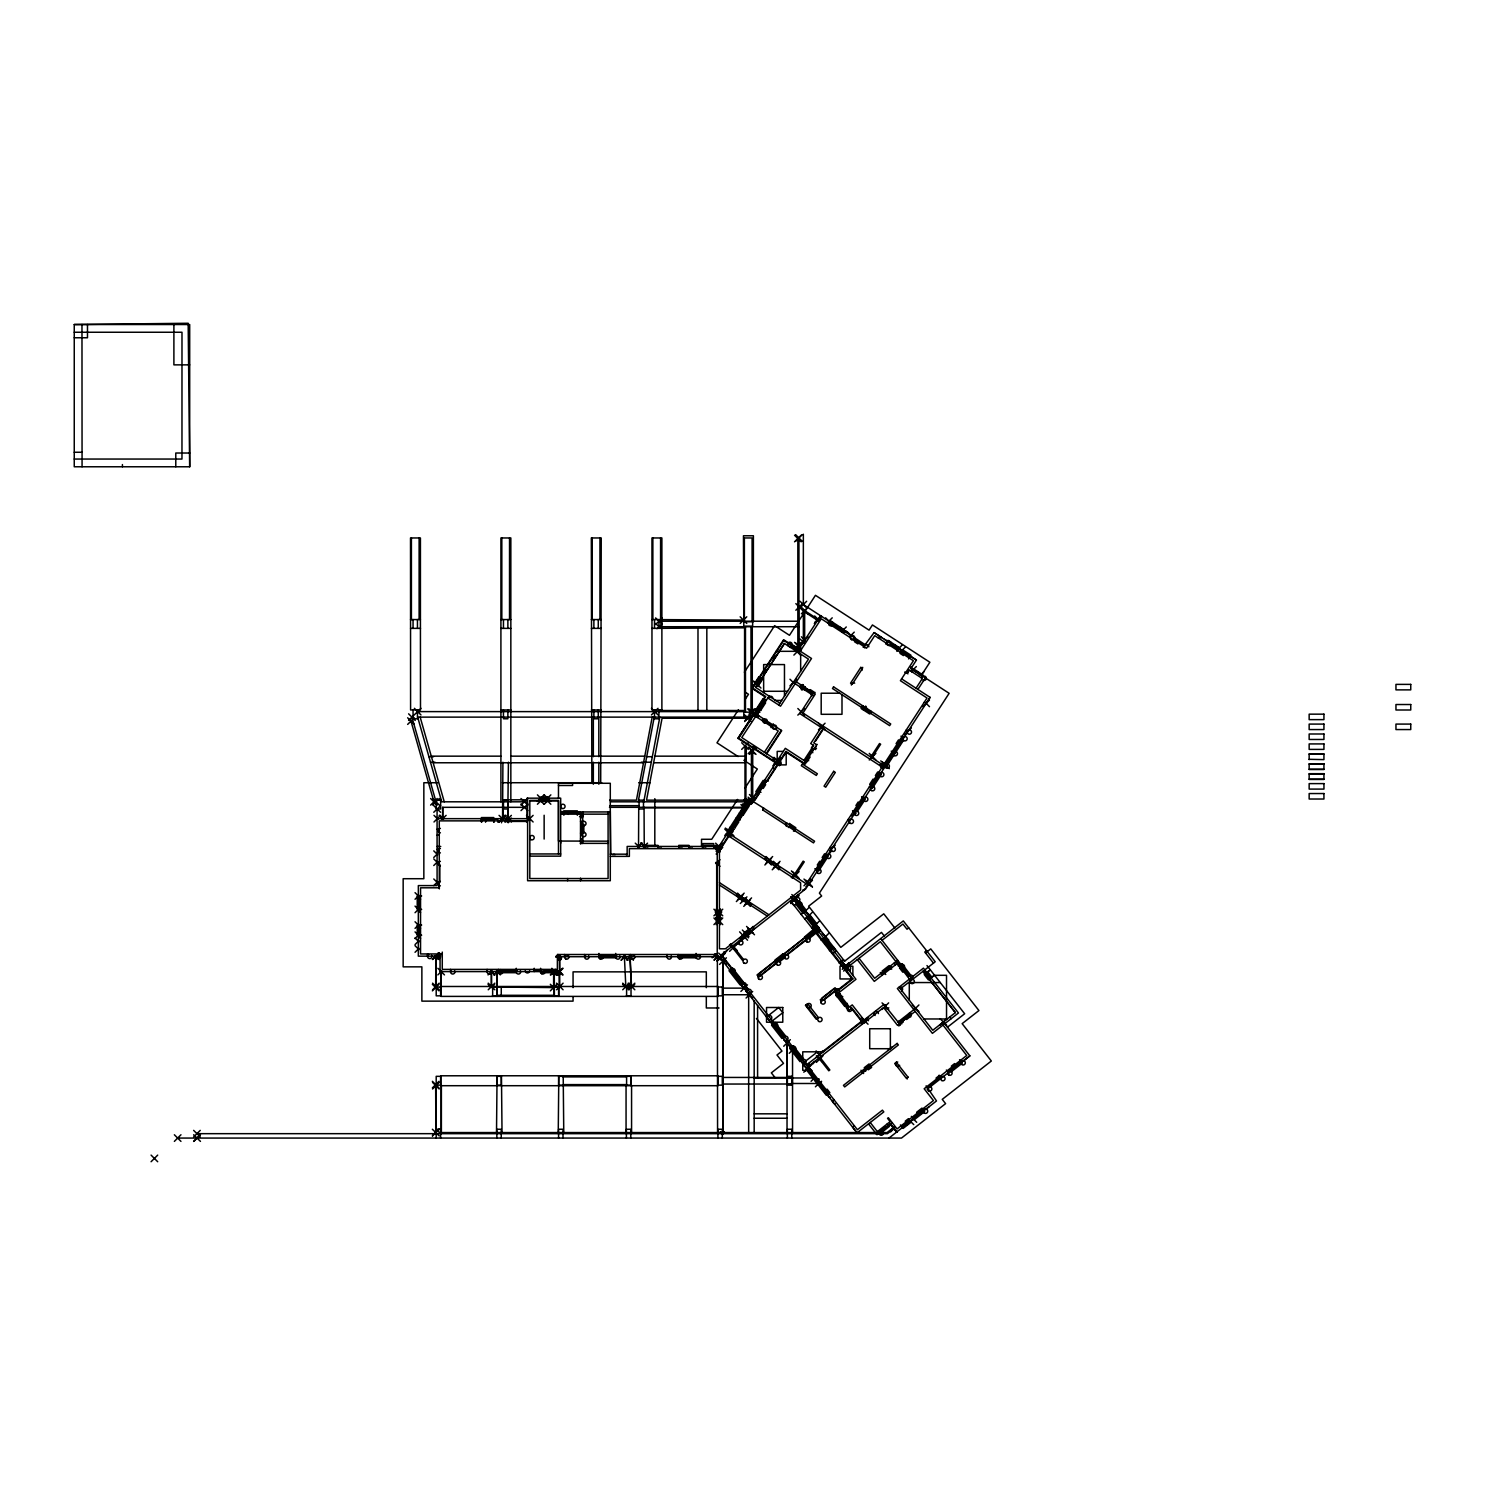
<?xml version="1.0" encoding="UTF-8"?>
<svg xmlns="http://www.w3.org/2000/svg" width="1485" height="1485" viewBox="0 0 1485 1485"><rect width="100%" height="100%" fill="white"/><g stroke="black" fill="none" stroke-linecap="round" stroke-linejoin="round"><path stroke-width="1.5" d="M411.401 619.561L411.401 537.96M419.123 619.561L419.123 537.96M501.819 619.561L501.819 537.96M509.522 619.561L509.541 537.96M592.218 619.561L592.218 537.96M599.94 619.561L599.94 537.96M652.862 619.561L652.862 537.96M660.584 537.96L660.584 621.213M744.783 804.833L744.783 799.283L753.285 799.283L753.266 801.677L749.572 799.283M560.662 843.257L560.68 841.048L608.089 841.16M510.84 801.807L510.84 537.96L500.909 537.96L500.909 801.807M591.865 783.282L591.327 537.96L601.239 537.96L600.701 783.282M507.87 807.32L508.427 762.213M652.193 717.125L636.434 800.155L609.63 800.155M638.16 801.807L654.235 717.125M643.766 801.807L659.841 717.125M557.376 956.711L557.914 954.502L557.896 956.711L555.724 956.711M762.64 809.863L763.717 808.193L814.578 841.215L813.502 842.886L762.64 809.863L763.717 808.193L751.447 800.489L751.429 750.389M811.07 694.07L811.664 693.142L812.165 694.794L799.932 713.654L882.183 767.077M739.678 898.258L740.866 896.42L748.217 901.191L746.417 903.975M738.658 820.184L740.792 816.898M744.375 672.26L774.632 625.668L789.482 635.302L815.451 595.318L869.078 630.141L872.438 624.962L929.87 662.254L921.405 675.285M738.398 709.793L716.977 742.816L738.119 756.552M744.709 700.085L748.496 694.275L744.802 691.861M756.719 684.158L760.45 678.422M755.327 683.248L757.647 684.752L755.828 687.518L779.885 703.148M778.678 704.985L808.471 659.117L784.433 643.506L761.36 679.016L759.039 677.513M784.433 643.506L755.846 687.518L757.647 684.752M790.428 647.423L792.229 644.638L800.842 650.226M775.82 762.937L737.934 738.361L764.961 696.743L752.023 688.335L783.616 639.701L798.689 649.483M737.952 738.361L752.691 715.659M754.658 715.677L764.923 699.862M797.185 651.804L820.611 615.737M777.323 760.636L741.758 737.544L769.063 696.112M761.062 709.849L765.629 702.813M799.041 652.992L821.261 618.781L866.553 648.202L874.721 635.636L913.386 660.732L900.411 680.705L927.03 698.006L806.336 883.853L729.636 834.05L728.448 835.906M757.424 717.478L758.631 715.621M762.288 720.633L763.476 718.777M828.185 623.292L829.985 620.526L844.037 629.64L842.236 632.424M770.919 727.557L773.332 723.863M772.163 727.056L773.369 725.2M799.877 686.812L801.083 684.956L800.489 685.884L812.499 693.699L813.706 691.843L810.272 689.615M764.404 752.245L778.233 730.991L753.73 715.083M766.26 753.452L781.277 730.342M766.724 753.749L781.723 730.639L756.775 714.433M737.618 799.413L711.723 839.285L701.514 839.285L701.514 846.45M745.024 788.015L757.35 769.026L743.892 760.301M849.736 637.288L850.924 635.432M718.944 846.45L749.591 799.283L753.266 801.677M733.664 824.194L741.943 811.46M750.519 799.877L727.52 835.294L800.619 882.777L800.619 890.072L725.441 948.804L719.445 948.804L719.427 848.529M719.445 849.754L785.305 748.329L805.78 761.638L804.926 760.933L812.722 748.923M720.578 849.012L728.597 836.668M738.899 820.797L742.686 814.987M735.094 827.683L738.806 821.947M750.055 804.629L752.357 801.083M757.703 792.86L765.035 781.574M730.286 837.094L731.492 835.257M754.825 800.322L758.241 795.05L755.921 793.547M763.216 788.424L765.666 784.655M863.193 647.33L874.071 632.591L916.431 660.082L910.955 668.51L949.138 693.309L819.386 893.116L821.65 896.012L808.62 906.203L840.788 947.374L883.761 913.813L894.898 928.069M821.762 726.518L810.699 743.539L813.669 745.451L803.942 760.431M823.006 728.652L813.761 742.89L816.713 744.802M813.186 745.154L811.385 747.92L813.65 749.517M815.618 740.996L823.451 728.949M804.09 764.218L817.01 744.338M807.896 760.431L810.123 756.997M886.192 643.079L887.993 640.313L899.279 647.627L896.866 651.34M885.598 644.007L886.786 642.151M785.565 824.75L786.642 823.08M739.01 899.167L741.423 895.474M768.153 861.69L769.36 859.834M793.473 831.192L795.756 827.683L790.651 824.379M870.21 713.023L871.305 711.371M908.523 658.894L910.918 655.201L902.416 649.669L900.021 653.381L903.418 655.59M775.56 866.497L776.748 864.641M906.463 673.206L908.746 669.698L922.333 678.515L916.041 688.223M911.846 671.703L913.052 669.846L910.973 668.51M912.44 670.774L913.646 668.937L923.076 675.044L921.275 677.828M793.714 875.667L803.144 861.152L804.257 861.857L794.828 876.391M870.767 757.034L879.528 743.521L880.642 744.245L871.862 757.758M917.879 689.43L925.396 677.865M880.327 765.87L881.533 764.033M817.27 864.994L819.701 861.244M822.133 857.513L824.565 853.764M855.917 805.501L858.2 801.974M869.672 784.321L873.087 779.05M875.37 775.541L877.654 772.014L881.347 774.428L872.233 788.479M896.086 743.632L898.518 739.883M816.694 869.95L826.421 854.97M854.339 811.961L863.472 797.909L861.616 796.702M870.377 787.273L879.51 773.221M887.38 761.1L902.806 737.34M897.46 747.196L899.891 743.447M901.599 678.868L930.093 697.356L805.705 888.902L720.967 955.096L857.42 1129.714L882.424 1110.167L883.798 1111.912L857.012 1132.814L719.427 956.711L559.567 956.711L559.771 986.486M820.24 866.924L822.671 863.175M887.288 763.661L893.227 754.51M897.831 747.438L901.543 741.72M857.328 811.404L865.328 799.116L862.544 797.315M886.842 765.963L903.474 740.384M728.096 832.38L728.745 831.377M811.738 748.421L812.184 749.758A2.209 2.209 0 0 0 812.833 752.728M861.764 707.417L862.785 705.839L861.114 708.438L869.616 713.951L870.823 712.113L862.302 706.582M930.093 697.356L926.176 703.37L924.338 702.164M749.851 929.74L747.048 933.322L751.206 931.466M408.616 720.429L420.979 708.308M407.651 724.402L414.278 717.793M430.613 805.111L437.24 798.503M432.71 805.111L439.337 798.503M433.769 812.276L440.6 805.668M433.991 821.985L440.6 815.358M441.936 819.33L446.113 815.358M655.609 624.517L662.236 617.909M656.945 628.712L662.236 623.422M433.769 857.476L437.741 853.522M433.769 865.532L437.741 861.56M151.08 1161.734L157.707 1155.107M415.039 899.26L418.993 895.306M174.358 1141.39L180.966 1134.763M433.769 885.598L437.741 881.626M499.053 821.985L505.68 815.358M499.257 821.985L505.884 815.358M520.994 805.111L527.806 798.503M504.77 821.985L511.397 815.358M415.039 912.718L418.993 908.746M507.517 822.096L511.49 818.124M193.625 1136.972L200.252 1130.363M520.994 810.624L527.806 804.016M193.625 1141.39L200.252 1134.763M193.867 1141.39L200.475 1134.763M794.531 541.821L801.158 535.213M795.626 541.283L802.253 534.656M537.421 801.473L544.03 794.865M537.421 804.239L541.375 800.266M415.039 928.385L418.993 924.413M546.888 798.837L550.861 794.865M526.488 821.985L533.115 815.358M544.252 804.239L548.225 800.266M415.039 938.52L418.993 934.548M415.039 944.59L418.993 940.618M740.161 623.422L746.769 616.795M651.414 714.935L658.022 708.308M415.039 952.293L418.993 948.34M432.358 959.458L436.33 955.505M432.562 959.458L439.17 952.85M438.075 959.458L440.729 956.823M795.849 610.242L802.457 603.634M800.044 607.848L806.652 601.239M437.871 974.903L441.843 970.93M801.362 613.825L807.97 607.216M432.562 989.79L439.17 983.163M432.358 990.885L438.966 984.277M814.652 622.586L821.279 615.978M814.875 622.735L821.502 616.126M814.3 623.663L820.908 617.055M752.023 686.553L758.631 679.944M755.661 686.738L760.951 681.448M794.531 648.964L801.158 642.337M801.362 643.413L807.97 636.787M795.849 649.669L805.334 640.313M793.881 655.108L800.489 648.481M828.259 621.807L832.231 617.834M488.027 974.903L492.185 970.93M748.997 714.155L754.287 708.865M748.997 715.473L755.605 708.865M745.136 720.429L749.108 716.475M744.635 721.543L751.243 714.935M493.725 974.903L497.698 970.93M842.311 630.939L846.283 626.967M789.964 685.829L796.591 679.22M488.212 989.79L494.839 983.163M491.981 986.912L494.635 984.277M637.863 847.118L641.836 843.146M638.067 847.118L642.04 843.146M850.274 636.1L854.246 632.127M643.376 847.118L647.553 843.146M741.683 749.387L748.292 742.76M748.124 753.693L754.751 747.085M749.405 754.399L756.013 747.79M797.835 715.12L804.443 708.512M556.151 957.38L558.806 954.725M432.358 1087.911L438.966 1081.303M432.562 1089.006L439.17 1082.398M550.322 974.903L552.977 972.248M550.972 974.903L553.608 972.248M555.836 974.903L562.444 968.294M556.485 974.903L563.093 968.294M774.001 763.94L780.627 757.331M772.813 765.777L779.439 759.169M550.322 990.885L556.931 984.277M556.485 989.79L563.093 983.163M898.017 649.223L901.97 645.251M742.611 805.111L749.238 798.503M818.458 729.822L825.066 723.214M749.405 801.139L756.013 794.531M740.904 811.181L743.558 808.527M748.124 803.793L754.751 797.167M901.154 651.265L905.126 647.293M725.423 834.663L729.413 830.709M724.773 835.702L730.063 830.412M727.297 835.869L733.906 829.261M718.276 847.118L722.267 843.146M432.358 1135.876L438.966 1129.25M432.562 1135.876L439.17 1129.25M716.123 854.079L722.731 847.452M716.011 863.657L719.984 859.685M621.101 960.145L625.074 956.173M621.305 960.145L625.278 956.173M912.384 670.515L916.356 666.542M920.087 675.527L924.078 671.554M622.716 989.79L629.324 983.163M626.54 986.912L629.176 984.277M628.229 989.79L634.837 983.163M632.053 986.912L634.708 984.277M716.011 913.164L719.984 909.191M766.037 863.156L772.664 856.529M869.245 760.004L875.872 753.378M713.932 915.799L720.541 909.191M764.849 864.994L771.457 858.386M922.872 706.674L929.499 700.048M716.141 915.799L722.75 909.191M715.176 918.565L721.784 911.938M737.562 899.724L744.171 893.116M736.356 901.581L742.964 894.954M713.932 924.635L720.541 918.008M904.736 734.592L906.945 732.383M911.363 727.984L908.04 731.288L906.203 730.082M716.141 924.635L722.75 918.008M773.444 867.945L780.052 861.337M772.237 869.802L778.864 863.175M740.31 903.493L746.918 896.866M880.772 767.467L887.38 760.858M744.95 904.532L751.577 897.905M743.744 906.388L750.37 899.762M882.61 768.673L889.237 762.065M851.833 816.063L854.488 813.409M791.319 877.579L797.983 870.878M712.169 957.806L716.253 953.853M792.415 878.303L799.097 871.602M714.044 960.015L718.016 956.043M714.266 960.015L718.22 956.043M723.566 954.447L716.958 961.055L725.293 953.092L718.759 959.793M739.604 938.464L746.212 931.856M742.37 936.645L748.978 930.037M746.547 933.044L753.155 926.417M829.929 850.534L835.22 845.225M729.581 951.347L737.154 943.829M740.941 940.209L747.568 933.582M747.883 934.77L754.51 928.162M827.999 854.896L830.653 852.26M719.557 964.415L726.388 957.788M803.942 885.784L810.606 879.064M791.802 901.172L798.429 894.545M805.78 886.972L812.462 880.271M790.744 903.4L797.371 896.773M790.818 903.474L799.171 895.511M808.75 907.762L804.777 911.734L799.023 904.662M809.659 914.964L812.314 912.328M740.885 991.442L747.493 984.833M816.583 923.837L819.237 921.183M746.064 998.05L752.672 991.442M824.806 937.369L828.76 933.397M842.273 969.334L848.882 962.725M843.629 971.079L850.237 964.47M783.727 1046.257L790.336 1039.649M789.24 1053.311L791.876 1050.675M721.654 1134.336L724.309 1131.681M816.082 1057.524L822.69 1050.897M803.793 1072.226L810.42 1065.599M805.538 1070.871L812.146 1064.244M816.36 1062.406L822.968 1055.798M861.411 1024.205L868.038 1017.578M882.034 1009.484L888.643 1002.876M811.088 1081.303L815.061 1077.33M815.395 1086.816L819.367 1082.843M914.946 1008.946L918.918 1004.974M940.061 1025.281L946.688 1018.673M889.998 1130.995L893.97 1127.022M890.684 1131.867L894.638 1127.895M907.131 1124.609L912.421 1119.319M910.082 1122.307L915.391 1117.017M814.56 926.324L816.323 928.589L757.387 975.2M817.678 930.315L758.612 976.759M809.752 936.998L816.212 931.8M808.694 938.984L816.769 932.487M926.102 1085.851L936.497 1100.942L888.977 1138.067M931.039 977.891L934.492 975.181L928.422 979.933L924.227 974.55M908.616 1013.754L909.284 1014.626M743.966 932.933L749.164 928.867L751.893 932.339L732.476 947.504M740.013 938.817L750.538 930.594M794.159 905.59L798.522 902.212M801.083 914.463L806.299 910.379L799.375 901.525M804.647 919.029L809.863 914.946L816.787 923.818L811.571 927.884M741.071 984.035L736.597 979.023M775.374 960.628L757.146 974.884L758.835 977.056L777.082 962.8M783.375 954.391L804.926 937.555M776.172 961.63L784.173 955.393M819.423 928.96L816.806 931.002L806.392 917.656M786.864 955.152L806.615 939.727M779.124 962.113L785.528 957.12M746.045 990.773L748.217 989.066L743.057 982.457L740.031 984.833L729.024 970.763L732.495 968.053L743.502 982.123L741.758 983.478L730.769 969.408M821.112 940.098L825.456 936.701M829.391 950.697L833.735 947.3M766.538 1017.002L778.697 1007.498L782.781 1012.714L770.604 1022.218M839.229 963.282L843.573 959.885L844.594 961.203L881.477 932.376L884.262 935.94M814.597 929.944L852.873 978.949L840.027 978.949L840.027 966.252L844.705 964.897L845.578 966.03L903.307 920.923L935.216 961.76L924.784 969.909M846.933 967.774L880.345 941.676L909.525 979.023M882.09 940.302L902.936 924.023L907.001 929.239L908.746 927.884M822.022 997.939L835.053 987.748L837.187 990.495M823.711 1000.11L834.57 991.627L849.067 1010.171L851.852 1007.999L862.302 1021.383M838.821 989.214L852.093 978.856L790.428 900.82M852.873 978.949L835.368 992.63L836.798 994.449L837.651 993.762L846.487 1005.067M837.651 993.762L835.925 995.117L844.742 1006.422L847.36 1004.38M882.034 971.134L888.977 965.696L891.687 969.185M897.701 960.294L874.665 978.281L859.054 958.308M881.644 974.234L890.332 967.44M897.311 963.394L874.294 981.381L857.328 959.663M899.279 965.9L901.024 964.545M926.529 950.641L924.784 951.996L933.471 963.115M925.526 952.962L930.742 948.878L978.931 1010.561L962.15 1023.648L991.33 1061.014L942.251 1099.364L945.592 1103.633L901.506 1138.067L177.662 1138.067M907.558 976.499L910.175 974.476L901.896 963.876M899.112 987.172L897.367 988.527L932.394 1033.356L958.456 1012.993L923.429 968.164L899.112 987.172L932.766 1030.274L955.356 1012.621L923.057 971.264L900.393 988.806M806.708 1064.819L883.983 1004.435L900.133 1024.576M925.081 973.863L923.039 971.264L925.081 973.863L930.297 969.798L926.826 972.508L924.19 970.67M807.97 1068.235L806.244 1069.59L826.365 1095.355L829.837 1092.644L827.089 1089.118M815.376 1081.284L817.975 1079.242M899.557 1022.218L897.831 1022.163L915.595 1008.278M898.778 1022.831L910.064 1014.014L909.395 1013.141M899.316 1023.518L907.391 1017.225M915.224 1011.378L897.46 1025.263L883.612 1007.535L806.318 1067.919L807.097 1068.922M906.592 1019.527L909.804 1017.002M864.214 1067.734L869.022 1063.984L871.602 1067.288L868.391 1069.794M888.327 1049.802L891.761 1047.129M862.247 1071.799L870.247 1065.543M862.377 1071.966L870.377 1065.729M832.12 1100.923L833.865 1099.568M947.449 1027.193L964.656 1013.754L926.974 965.547M854.358 1125.797L852.613 1127.171L856.826 1132.554M936.014 1078.11L939.318 1075.53M951.31 1066.156L954.595 1063.576M927.457 1087.577L940.673 1077.256M947.708 1071.762L960.906 1061.441M943.365 1021.977L969.854 1055.872L927.271 1089.136L928.144 1088.449M950.716 1072.207L962.28 1063.186M880.809 1130.326L886.137 1126.168M882.164 1132.053L889.255 1126.521L887.9 1124.776M893.302 1127.69L887.065 1132.554L441.379 1132.554L441.379 1085.702M893.989 1128.563L887.455 1133.668L196.93 1133.668M905.2 1121.194L908.412 1118.706L911.122 1122.177L903.121 1128.414L900.411 1124.943M916.653 1112.246L921.962 1108.107L923.317 1109.852L912.718 1118.131M901.766 1126.688L909.767 1120.433M920.589 1113.657L924.134 1110.891M931.039 977.891L930.167 978.578L925.953 973.195M963.227 1061.033L969.854 1055.872M925.73 1109.351L929.239 1106.603M897.812 1022.163L898.87 1021.346L900.56 1023.518L898.87 1021.346M661.883 709.96L651.971 709.96L651.952 537.96L661.883 537.96L661.883 709.96L659.136 710.517L744.579 710.517L744.579 627.821L651.952 628.378M723.065 1084.05L787.366 1084.013M787.031 1084.05L792.544 1083.493M439.189 885.598L439.337 888.902M74.25 324.528L188.168 323.266L189.709 466.773L74.25 466.773L74.25 324.528L189.69 324.528L189.69 466.773M743.465 621.751L753.396 621.751L753.396 535.769L743.465 535.769L743.799 626.169L752.635 626.169L752.635 621.751M440.822 986.486L718.109 986.486L718.109 996.398L440.822 996.398L441.379 971.32M440.618 987.581L441.175 971.598M441.175 1084.607L441.175 1132.554M74.25 332.25L181.987 332.25L181.968 459.051L74.25 459.051M74.25 337.763L87.485 337.763L87.485 324.528M189.69 364.865L173.894 364.865L173.894 324.528M74.25 452.257L82.065 452.257M189.69 453.018L175.787 453.018L175.787 466.773M410.51 619.561L420.422 619.561L420.496 709.96L410.584 709.96L410.51 537.96L420.422 537.96L420.422 619.561M500.909 619.561L510.84 619.561M591.327 619.561L601.239 619.561M651.952 619.561L743.465 620.099M658.932 621.213L799.153 621.213M658.932 626.726L799.153 626.726M410.565 628.378L420.496 628.378M500.983 628.378L510.896 628.378M591.383 628.378L601.314 628.378M877.821 637.603L881.793 637.603L874.071 632.591M776.061 651.321L797.389 651.321M776.08 656.37L773.444 656.37L773.369 660.509M910.955 667.006L911.92 667.006M767.318 669.865L765.276 669.865L765.276 673.002M763.643 691.286L787.588 691.286M839.693 693.217L821.186 693.217L821.186 714.304L841.995 714.304L841.995 694.702M774.873 700.419L781.648 700.419M500.983 709.96L510.914 709.96M591.383 709.96L601.314 709.96M417.471 711.612L745.47 711.612L745.47 626.726M748.44 717.125L417.656 717.125L441.75 801.807L524.502 801.807M747.939 718.239L662.069 718.239L646.532 800.155L744.987 800.155L744.987 746.083M783.319 751.391L777.193 751.391L777.193 760.543M1309.157 754.12L1323.933 754.12M431.263 756.162L500.909 756.162M510.84 756.162L644.787 756.162M654.885 756.162L744.987 756.162M428.924 756.7L433.546 756.7M646.717 756.7L652.323 756.7M1309.157 759.318L1323.933 759.615L1323.933 753.842L1309.157 753.842L1309.157 759.615M430.483 762.213L435.012 762.213M641.204 762.213L651.284 762.213M433.137 762.77L643.525 762.77M653.623 762.77L744.987 762.77M1309.157 764.051L1323.933 764.051M1309.157 769.249L1323.933 769.249M1309.157 773.982L1323.933 773.982M1309.157 779.179L1323.933 779.179M437.704 782.725L423.838 782.725L423.838 878.712L403.159 878.712L403.159 966.846L421.87 966.846L421.87 1001.131L573.062 1001.131L573.062 996.639M502.375 782.725L601.703 782.725M638.643 782.725L650.207 782.725M558.471 785.491L572.579 785.491L572.579 783.282M540.726 799.264L547.557 799.264M527.045 799.821L503.229 799.821L503.229 801.807M529.792 800.916L540.837 800.916M547.445 800.916L558.471 800.916L558.471 841.048L560.68 841.048M610.409 801.807L745.915 801.807L745.915 746.825L745.637 762.213M609.667 805.668L638.736 805.668L638.531 846.45M524.502 807.32L442.586 807.32L442.586 818.662M609.463 807.32L744.375 807.32M644.249 807.859L744.226 807.859M507.87 808.972L503.452 808.972L503.452 800.155L507.87 800.155L507.87 818.662M610.298 811.385L610.836 854.172M560.68 811.942L610.298 811.942M563.873 813.056L582.733 813.056M560.662 814.151L608.089 814.151M580.524 816.36L582.733 816.36M437.073 818.662L527.602 818.662M481.4 819.776L493.744 819.776M527.602 820.871L439.282 820.871L439.282 887.807L420.552 887.807L420.552 953.945L442.27 953.945M508.186 821.428L527.045 821.428M580.505 821.372L582.733 821.372M437.091 829.261L439.282 829.261M580.524 833.178L583.828 833.178L583.828 824.342M437.091 835.201L439.282 835.201M608.089 843.369L580.524 843.369L582.714 843.369L582.733 811.942M713.765 843.591L702.516 843.591L702.516 847.564M702.516 845.355L715.473 845.355L715.473 847.564M437.073 846.45L440.748 846.45M719.445 846.45L627.153 846.45L627.153 854.84M717.236 848.659L629.362 848.659L629.362 856.381L610.298 856.381M437.091 849.327L439.282 849.327M529.792 853.949L560.68 853.949M610.298 854.172L627.153 854.172M529.811 856.158L560.68 856.158L560.68 798.169L527.045 798.169L527.045 818.662M437.073 862.228L439.282 862.228M715.566 862.989L719.445 862.989M437.073 882.294L439.82 882.294L439.82 864.456M421.647 895.956L417.229 895.956L417.229 909.414L421.647 909.414M716.141 912.495L720.541 912.495M716.141 921.313L720.541 921.313M421.647 925.062L417.229 925.062L417.229 935.216L421.647 935.216M440.043 953.407L438.78 953.407L438.78 956.154M717.236 954.502L557.376 954.502L557.376 969.389L442.27 969.389L442.27 952.089M598.938 955.597L615.7 955.597M678.2 955.597L696.075 955.597M440.061 956.154L418.325 956.154L418.343 885.598L437.091 885.598L437.073 808.972M848.863 966.252L852.873 966.252L852.873 975.385M498.385 970.485L516.242 970.485M534.21 970.485L540.837 970.485M544.902 970.485L553.46 970.485M440.043 971.598L559.567 971.598L559.567 958.103M553.46 972.694L540.614 972.694L540.614 968.276M934.603 975.311L946.52 975.311L946.539 1019.508M940.265 982.55L909.284 982.55L909.284 1000.203M492.426 987.024L554.183 987.581M626.392 987.024L630.791 987.024M723.065 988.138L744.189 988.138M723.065 994.746L749.368 994.746M496.844 995.303L554.183 995.303M492.426 995.841L496.844 995.841L496.844 971.598L497.067 996.398L497.067 986.467M626.392 995.841L630.809 995.841M719.056 1007.981L706.322 1007.981L706.322 996.695M923.93 1018.97L946.539 1018.97M822.95 1051.807L802.754 1051.807L802.754 1058.731M808.174 1070.295L802.754 1070.295L802.754 1063.353L817.511 1051.807L819.386 1054.201L861.523 1021.29L851.74 1008.779M497.067 1075.771L440.822 1075.79L440.822 1085.702L718.109 1085.702L718.109 1075.79L497.067 1075.771L496.51 1132.554M563.001 1076.328L558.583 1076.328L558.583 1085.145L563.001 1085.145M626.392 1076.328L630.791 1076.328L630.791 1085.145L626.392 1085.145M563.001 1076.885L626.392 1076.885M723.065 1077.442L787.366 1077.46M753.916 1077.98L814.393 1077.98M791.783 1083.493L818.699 1083.493M563.001 1084.607L625.853 1084.607M754.176 1113.824L787.031 1113.824M754.176 1118.242L787.031 1118.242M580.524 838.951L582.733 838.951M787.031 1077.442L792.544 1077.98M763.513 698.971L765.852 700.456L763.067 698.655L755.754 709.941L759.448 712.354M758.519 711.742L756.199 710.238M910.305 656.129L916.431 660.082M920.756 674.858L922.463 675.972L913.164 669.661M864.975 644.564L865.904 645.158L803.348 604.543L803.348 534.21M903.251 737.637L900.95 736.152M853.411 811.367L855.267 812.573M884.373 639.274L891.278 643.488M895.028 645.938L898.796 648.37M890.554 644.601L898.072 649.483M901.228 651.525L909.73 657.057M912.922 670.032L918.584 673.707M828.797 622.363L842.849 631.496M853.838 638.643L864.381 645.492M904.699 672.055L906.555 673.262M854.395 641.631L857.922 643.915M818.198 619.431L798.93 606.938L798.949 537.96M817.604 620.359L803.348 611.115L803.348 642.3M799.58 648.091L801.436 649.298M791.041 646.495L799.635 652.082M862.191 706.767L870.693 712.28M796.331 681.875L815.228 694.145L802.977 713.023L885.227 766.427M806.114 688.502L811.274 691.843M793.268 682.525L812.184 694.794M891.223 751.132L894.917 753.526M767.856 697.969L780.535 706.192L811.515 658.468L783.783 640.462L752.784 688.168L765.74 696.576L738.713 738.193L776.117 762.473M869.449 786.679L871.305 787.885M764.738 720.912L772.126 725.701M804.592 763.476L785.955 751.391L752.078 803.534L750.241 802.327M801.956 762.436L786.103 752.152L767.244 781.184L764.942 779.681M852.501 810.773L856.195 813.167M775.337 763.68L777.193 764.886L786.196 764.886L786.196 751.54M772.813 767.559L774.669 768.766M848.195 819.404L850.051 820.611M765.963 782.168L763.179 780.367L755.865 791.654L759.559 794.048M830.059 847.341L831.916 848.529M789.575 826.031L794.549 829.54M825.493 854.358L828.277 856.158L818.551 871.138L814.838 868.744M739.437 812.87L743.15 815.284L749.275 805.854L745.563 803.441L727.836 830.765L729.673 831.971M736.3 817.734L739.994 820.128M730.174 827.164L733.868 829.558M719.445 882.647L768.97 914.797M740.217 897.311L747.605 902.119M719.445 885.004L767.318 916.096M795.626 534.656L802.253 541.283M794.531 535.213L801.158 541.821M898.518 647.293L902.49 651.265M895.362 645.251L900.652 650.541M917.452 671.554L922.742 676.863M911.066 667.879L913.702 670.515M925.526 702.702L929.499 706.674M847.619 632.127L851.592 636.1M839.675 626.967L844.965 632.257M825.623 617.834L829.577 621.807M800.044 601.239L806.652 607.848M814.652 615.978L818.848 620.099M814.3 617.055L818.254 621.027M801.362 607.216L807.97 613.825M795.849 603.634L802.457 610.242M801.362 636.787L805.334 640.759M800.044 638.977L804.016 642.949M795.849 643.061L801.139 648.351M794.531 642.337L799.821 647.646M793.881 648.481L800.489 655.108M740.161 616.795L746.769 623.422M882.61 762.065L889.237 768.673M880.772 760.858L887.38 767.467M869.245 753.378L875.872 760.004M789.964 679.22L793.937 683.193M818.458 723.214L825.066 729.822M797.835 708.512L804.443 715.12M754.343 681.448L760.951 688.056M752.023 679.944L758.631 686.553M748.997 708.865L755.605 715.473M747.679 708.865L752.969 714.155M655.609 617.909L662.236 624.517M655.609 623.422L659.581 627.375M747.79 716.475L750.426 719.111M744.635 714.935L751.243 721.543M774.001 757.331L780.627 763.94M772.813 759.169L779.439 765.777M749.405 747.79L756.013 754.399M748.124 747.085L754.751 753.693M741.683 742.76L748.292 749.387M749.405 794.531L754.696 799.821M748.124 797.167L752.078 801.139M743.948 799.821L746.584 802.475M651.414 708.308L658.022 714.935M742.444 804.016L745.099 806.652M740.904 804.554L743.558 807.209M812.462 886.879L805.854 880.271L812.388 886.972M803.998 879.064L810.55 885.784M940.061 1018.673L946.688 1025.281M792.489 871.602L799.041 878.303M791.375 870.878L797.928 877.579M773.444 861.337L780.052 867.945M766.037 856.529L772.664 863.156M772.237 863.175L778.864 869.802M912.291 1004.974L918.918 1011.601M764.849 858.386L771.457 864.994M727.297 829.261L733.906 835.869M725.423 828.055L729.413 832.027M791.821 894.545L799.171 902.119M724.773 829.075L730.063 834.366M797.371 903.4L790.744 896.773L797.426 903.474M804.777 910.398L808.75 914.37M805.687 912.328L812.314 918.937M816.583 925.155L819.237 927.809M822.152 933.397L828.76 940.005M790.855 902.286L793.51 904.94M842.273 962.725L848.882 969.334M843.629 964.47L850.237 971.079M882.034 1002.876L888.643 1009.484M715.64 843.146L721.153 848.659M717.441 848.789L720.095 851.425M717.348 849.327L719.984 851.963M716.141 849.327L718.777 851.963M716.011 862.339L719.984 866.312M744.95 897.905L751.577 904.532M737.562 893.116L744.171 899.724M743.744 899.762L750.37 906.388M861.411 1017.578L868.038 1024.205M740.31 896.866L746.918 903.493M736.356 894.954L742.964 901.581M746.547 926.417L753.155 933.044M747.902 928.162L754.51 934.77M742.37 930.037L748.978 936.645M745.878 935.216L748.533 937.87M739.604 931.856L747.568 940.209M716.123 909.191L722.75 915.799M713.932 909.191L720.541 915.799M715.176 911.938L721.784 918.565M640.945 843.146L644.917 847.118L640.74 843.146M716.141 918.008L722.75 924.635M713.932 918.008L720.541 924.635M912.737 1118.335L916.709 1122.307M635.227 843.146L639.404 847.118M909.785 1120.655L913.758 1124.609M730.546 943.829L737.228 950.53M729.506 944.646L736.189 951.347M718.684 953.092L725.367 959.793M889.998 1124.386L897.293 1131.867M816.082 1050.897L820.054 1054.87M817.771 1053.069L820.425 1055.724M716.958 954.447L723.622 961.148M719.779 957.788L726.388 964.415M719.557 957.788L723.529 961.76M714.805 953.853L718.888 957.806M716.698 956.043L720.875 960.015M816.36 1055.798L822.968 1062.406M740.885 984.833L747.493 991.442M746.064 991.442L752.672 998.05M544.252 794.865L550.861 801.473M546.888 800.266L550.861 804.239M783.727 1039.649L790.336 1046.257M537.421 794.865L541.375 798.837M805.538 1064.244L812.146 1070.871M540.057 800.266L544.03 804.239M803.793 1065.599L810.42 1072.226M813.724 1077.33L816.379 1079.966M816.713 1081.525L820.685 1085.479M520.994 798.503L527.806 805.111M520.994 804.016L527.806 810.624M526.488 815.358L533.115 821.985M414.371 708.308L420.979 714.935M408.616 713.821L415.225 720.429M407.651 717.793L414.278 724.402M504.566 815.358L511.397 821.985M504.881 818.124L508.854 822.096M499.053 815.358L505.884 821.985M629.454 955.913L633.427 959.885M629.25 955.913L633.223 959.885M623.96 956.173L627.914 960.145M623.737 956.173L627.71 960.145M628.229 983.163L634.837 989.79M628.081 984.277L630.735 986.912M622.716 983.163L629.324 989.79M622.568 984.277L625.204 986.912M432.71 798.503L439.337 805.111M430.613 798.503L437.24 805.111M433.769 805.668L440.6 812.276M439.504 815.358L443.458 819.33M439.282 815.358L443.254 819.33M433.991 815.358L437.945 819.33M556.151 956.043L560.123 960.015M720.336 1131.681L722.972 1134.336M559.121 970.93L563.093 974.903M558.49 970.93L562.444 974.903M433.769 850.868L437.741 854.84M554.926 972.248L557.58 974.903M554.295 972.248L556.931 974.903M433.769 858.924L437.741 862.878M556.485 983.163L563.093 989.79M550.322 984.277L554.295 988.249M433.769 878.99L437.741 882.944M496.38 970.93L500.352 974.903M415.039 892.652L418.993 896.624M490.867 970.93L494.839 974.903M490.663 970.93L494.635 974.903M415.039 906.11L418.993 910.082M488.212 983.163L494.839 989.79M488.027 984.277L490.663 986.912M415.039 921.758L418.993 925.73M438.075 952.85L440.729 955.505M415.039 931.912L418.993 935.866M435.216 955.505L439.17 959.458M434.994 955.505L438.966 959.458M415.039 937.963L418.993 941.935M437.871 968.294L444.479 974.903M415.039 945.685L418.993 949.658M432.562 983.163L439.17 989.79M432.358 984.277L438.966 990.885M432.358 1081.303L438.966 1087.911M432.562 1082.398L439.17 1089.006M437.314 1130.363L441.286 1134.336M432.358 1129.25L439.17 1135.876M193.625 1130.363L200.252 1136.972M193.625 1134.763L200.475 1141.39M174.358 1134.763L180.966 1141.39M151.08 1155.107L157.707 1161.734M818.384 931.188L816.991 929.462L805.705 938.557L807.079 940.283M733.924 947.207L732.829 945.815L743.484 959.458L742.444 960.275L731.789 946.632M795.125 897.868L844.594 961.203M775.634 960.943L776.859 962.503M875.296 1132.554L876.169 1133.668M808.063 1066.564L808.842 1067.548M927.698 971.84L931.912 977.223M929.294 979.246L955.356 1012.621M949.713 1017.021L951.068 1018.766M880.716 938.576L911.27 977.668M896.829 960.981L899.409 964.266M901.525 966.995L908.43 975.831M895.789 961.779L898.369 965.083M909.265 979.228L910.621 980.972M900.244 968.925L902.824 972.229M941.638 1023.351L966.754 1055.482L924.171 1088.746L933.415 1100.571L897.088 1128.934L888.346 1117.722L887.547 1118.335L890.128 1121.639L877.357 1131.626L870.229 1122.493M894.211 963.004L895.585 964.749M959.551 1059.715L961.593 1062.313M880.289 972.489L882.331 975.088M910.064 1014.014L911.419 1015.74M946.353 1070.035L949.063 1073.506M939.986 1076.402L941.341 1078.129L939.077 1075.233M808.824 915.762L811.59 919.308M808.137 916.301L818.551 929.647M824.602 937.369L832.881 947.968M793.046 898.778L855.973 979.32L838.468 993.001L849.457 1007.071L852.241 1004.899L864.734 1020.882M799.375 907.242L803.534 912.551M807.097 917.117L812.629 924.208M829.075 945.258L831.823 948.785M841.308 960.572L845.578 966.03M795.904 904.235L802.828 913.108M824.231 940.506L831.136 949.323M840.399 999.424L845.448 1005.883M922.63 1108.979L924.672 1111.578L914.073 1119.876L911.363 1116.386M783.635 954.688L784.841 956.247M869.69 1064.856L870.915 1066.416M861.022 1070.239L863.602 1073.525M806.058 1004.881L816.917 1018.784M744.263 936.905L742.908 935.16L744.932 937.759M887.232 1123.922L888.587 1125.649L890.536 1124.126L896.717 1132.034L890.536 1124.126L876.985 1134.707L868.484 1123.848M878.359 1130.846L880.401 1133.445M819.924 1057.283L829.837 1069.98L828.797 1070.796L818.885 1058.1M808.453 1063.464L809.808 1065.209M721.394 954.744L732.049 968.387M734.555 972.118L742.797 982.662M738.323 977.668L742.463 982.94M773.332 1023.889L783.635 1037.087M791.449 1047.073L801.77 1060.29M809.325 1069.961L828.11 1093.999M815.339 1079.075L820.704 1085.943M812.295 1075.92L820.351 1086.222M824.379 1091.382L827.052 1094.816M756.459 1018.432L781.982 1051.102L776.989 1055L783.505 1063.353L771.346 1072.857L775.411 1078.054M420.162 717.125L444.256 801.807M411.92 717.125L436.015 801.807M410.974 721.097L433.936 801.807M630.123 956.581L631.533 986.486M629.918 956.581L631.385 987.581M624.405 956.841L625.872 987.581M804.666 610.521L804.666 640.091M800.656 654.05L800.656 671.146M799.153 606.938L799.153 646.365M797.835 538.517L797.835 645.659M792.544 1050.006L792.544 1132.554M792.322 1077.98L792.322 1083.493M791.765 1138.067L791.765 1129.25L787.366 1129.25L787.366 1138.067M787.031 1042.953L787.031 1132.554M786.809 1042.953L786.809 1077.98M784.47 696.038L784.47 664.575L763.643 664.575L763.643 692.604M757.591 1005.549L757.591 1077.98M754.176 1000.89L754.176 1132.554M752.709 751.094L752.709 797.835M752.282 626.726L752.282 712.169M752.078 621.213L752.097 537.96L744.375 537.96L744.375 621.213M750.983 626.726L750.983 712.169M748.663 993.836L748.663 1132.554M744.765 799.283L744.765 806.689M723.065 961.092L723.065 1132.554M722.879 961.092L722.879 1132.554M722.304 1138.067L722.304 1129.25L717.905 1129.25L717.905 1138.067M718.332 912.495L718.332 921.313M717.366 956.711L717.571 1132.554M717.236 846.45L717.236 956.711M716.68 862.989L716.68 913.015M713.765 845.355L713.765 847.564M706.823 627.821L706.823 710.517M706.322 987.674L706.322 971.858L573.062 971.858L573.062 987.636M697.987 627.821L697.987 710.517M696.075 953.407L696.075 957.806L678.2 957.806L678.2 954.502M688.947 847.564L688.947 845.355L678.812 845.355L678.812 847.564M667.062 954.502L667.062 956.711M658.932 619.561L658.932 628.378M658.932 709.96L658.932 718.777L654.495 718.777L654.495 709.96M657.966 847.564L657.966 845.355L644.527 845.355L644.527 847.564M654.811 798.652L654.811 846.45M654.514 619.561L654.495 628.378M644.044 807.32L644.249 846.45M631.571 1085.702L631.571 1132.554M631.014 1075.79L631.014 1085.702M631.014 986.486L631.014 996.398M630.791 1138.067L630.791 1129.25L626.392 1129.25L626.392 1138.067M630.475 954.502L630.475 956.711M626.596 986.486L626.596 996.398M626.596 1075.79L626.596 1085.702M626.057 1085.702L626.057 1132.554M615.7 953.407L615.7 957.806L598.938 957.806L598.938 953.407M608.089 811.942L608.089 878.545L529.811 878.545L529.811 800.378L558.471 800.378L558.471 853.949M598.826 717.125L598.826 756.7M598.826 762.213L598.826 784.21M598.288 619.561L598.269 628.378M598.288 709.96L598.269 718.777L593.87 718.777L593.87 709.96M593.87 619.561L593.87 628.378M593.332 717.125L593.332 756.7M593.332 762.213L593.332 784.21M584.607 954.502L584.607 956.711M582.955 824.342L582.955 833.178M581.619 824.342L581.619 833.178M580.524 814.151L580.505 843.925M580.524 878.545L580.524 880.735M577.331 815.246L577.331 810.847L563.873 810.847L563.873 815.246M567.623 878.545L567.623 880.735M564.541 954.502L564.541 956.711M563.762 1132.554L563.205 1075.79M562.982 811.385L562.982 814.151M563.001 1138.067L563.001 1129.25L558.583 1129.25L558.583 1138.067M559.14 971.598L559.14 987.581M558.806 986.486L558.806 996.398M558.806 1075.771L558.249 1132.554M558.471 798.169L558.471 783.282L610.298 783.282L610.298 880.735L527.602 880.735L527.602 798.169M555.613 969.389L555.613 971.598M554.388 996.398L554.258 973.714M553.627 973.882L553.627 987.581M551.863 968.276L551.863 972.694M544.141 815.246L544.141 839.062M534.21 968.276L534.21 971.598M516.242 968.276L516.242 972.694L498.385 972.694L498.385 969.389M508.074 807.32L508.186 822.801M507.87 619.561L507.87 628.378M507.87 709.96L507.87 718.777L503.452 718.777L503.452 709.96M503.471 619.561L503.452 628.378M503.229 807.32L503.229 818.662M502.914 762.213L502.561 818.662M502.023 1132.554L501.466 1075.771M501.559 818.662L501.559 822.801M501.262 987.581L501.262 995.303M501.243 1138.067L501.243 1129.25L496.844 1129.25L496.844 1138.067M493.744 821.985L493.744 817.567L481.4 817.567L481.4 821.985M492.649 986.467L492.649 996.398M491.535 971.598L491.535 986.467M491.331 971.598L491.331 987.581M487.136 969.389L487.136 971.598M450.53 969.389L450.53 971.598M442.808 807.32L442.808 818.681M440.618 1138.067L440.618 1129.25L436.2 1129.25L436.2 1138.067M440.061 953.945L440.061 971.598M435.866 986.467L435.866 956.154L435.662 987.581M435.866 1085.702L435.866 1132.554L435.662 1084.607M427.55 953.945L427.55 956.154M419.438 895.956L419.438 909.414M419.438 925.062L419.438 935.216M417.452 619.561L417.452 628.378M417.452 709.96L417.471 718.777L413.053 718.777L413.053 709.96M413.053 619.561L413.053 628.378M122.42 464.564L122.42 466.773M81.972 324.528L82.065 466.773M690.061 847.007A2.209 2.209 0 0 1 692.27 847.007M703.612 847.007A2.209 2.209 0 0 1 705.821 847.007M679.907 847.007A2.209 2.209 0 0 1 682.116 847.007M659.08 847.007A2.209 2.209 0 0 1 661.289 847.007M645.622 847.007A2.209 2.209 0 0 1 647.831 847.007M626.28 854.729A2.209 2.209 0 0 1 627.375 854.432M619.802 955.857A2.209 2.209 0 0 1 619.004 958.883A2.209 2.209 0 0 1 615.997 958.066A2.209 2.209 0 0 1 616.795 955.059M588.71 955.857A2.209 2.209 0 0 1 587.912 958.883A2.209 2.209 0 0 1 584.904 958.066A2.209 2.209 0 0 1 585.703 955.059M671.183 955.857A2.209 2.209 0 0 1 669.271 959.162A2.209 2.209 0 0 1 667.359 955.857M714.86 847.007A2.209 2.209 0 0 1 718.09 848.343A2.209 2.209 0 0 1 715.974 851.128M557.395 956.971A2.209 2.209 0 0 1 561.2 956.971A2.209 2.209 0 0 1 559.307 960.275M581.619 880.159A2.209 2.209 0 0 1 580.524 878.248M612.822 854.729A2.209 2.209 0 0 1 615.031 854.729M491.257 970.745A2.209 2.209 0 0 1 489.345 974.049A2.209 2.209 0 0 1 487.433 970.745M529.644 970.745A2.209 2.209 0 0 1 527.435 972.953A2.209 2.209 0 0 1 525.226 970.745M520.363 970.745A2.209 2.209 0 0 1 519.546 973.752A2.209 2.209 0 0 1 516.539 972.953A2.209 2.209 0 0 1 517.355 969.946M494.041 822.226A2.209 2.209 0 0 1 495.953 818.922A2.209 2.209 0 0 1 497.865 822.226M454.651 970.745A2.209 2.209 0 0 1 452.739 974.049A2.209 2.209 0 0 1 450.827 970.745M439.894 958.326A2.209 2.209 0 0 1 439.894 954.502M431.652 955.319A2.209 2.209 0 0 1 430.854 958.326A2.209 2.209 0 0 1 427.847 957.509A2.209 2.209 0 0 1 428.645 954.502M420.552 938.483A2.209 2.209 0 0 1 420.552 934.659M420.552 928.329A2.209 2.209 0 0 1 420.552 924.524M420.552 912.681A2.209 2.209 0 0 1 420.552 908.857M420.552 899.223A2.209 2.209 0 0 1 420.552 895.399M440.395 885.858A2.209 2.209 0 0 1 438.186 883.649A2.209 2.209 0 0 1 440.395 881.44M563.873 814.411A2.209 2.209 0 0 1 566.082 812.202A2.209 2.209 0 0 1 568.291 814.411M556.838 956.971A2.209 2.209 0 0 1 560.662 956.971A2.209 2.209 0 0 1 558.75 960.275M726.852 950.159A2.209 2.209 0 0 1 723.548 952.071M804.74 888.884A2.209 2.209 0 0 1 802.828 889.979M840.194 993.781A2.209 2.209 0 0 1 838.672 997.066A2.209 2.209 0 0 1 836.111 994.505A2.209 2.209 0 0 1 839.378 992.982M842.812 996.676A2.209 2.209 0 0 1 839.359 997.122A2.209 2.209 0 0 1 839.805 993.651M841.642 995.47A2.209 2.209 0 0 1 839.433 997.679A2.209 2.209 0 0 1 837.224 995.47A2.209 2.209 0 0 1 839.433 993.261M847.415 1007.201A2.209 2.209 0 0 1 847.415 1003.396M848.251 1008.965A2.209 2.209 0 0 1 847.155 1004.844M850.645 1007.405A2.209 2.209 0 0 1 851.239 1010.728A2.209 2.209 0 0 1 847.861 1010.728A2.209 2.209 0 0 1 848.455 1007.405M899.669 1065.302A2.209 2.209 0 0 1 895.845 1065.302A2.209 2.209 0 0 1 897.757 1061.998M830.301 1097.563A2.209 2.209 0 0 1 829.205 1093.443M835.201 1103.819A2.209 2.209 0 0 1 832.992 1101.61M880.141 1131.162A2.209 2.209 0 0 1 883.427 1132.684A2.209 2.209 0 0 1 880.865 1135.245A2.209 2.209 0 0 1 879.343 1131.96M898.462 1025.838A2.209 2.209 0 0 1 901.766 1023.926M900.318 1025.058A2.209 2.209 0 0 1 899.854 1021.587A2.209 2.209 0 0 1 903.325 1022.051M899.409 1025.727A2.209 2.209 0 0 1 902.416 1022.72M909.247 1016.65A2.209 2.209 0 0 1 911.159 1013.345M910.695 1016.909A2.209 2.209 0 0 1 910.695 1014.7M821.521 1081.284A2.209 2.209 0 0 1 819.312 1083.493A2.209 2.209 0 0 1 817.103 1081.284A2.209 2.209 0 0 1 819.312 1079.075M862.321 1073.247A2.209 2.209 0 0 1 865.625 1071.335M870.6 1068.105A2.209 2.209 0 0 1 870.6 1065.896M892.151 1123.254A2.209 2.209 0 0 1 889.942 1123.254M963.115 1060.606A2.209 2.209 0 0 1 965.194 1063.557A2.209 2.209 0 0 1 961.705 1064.504A2.209 2.209 0 0 1 962.02 1060.903M907.149 1079.057A2.209 2.209 0 0 1 908.263 1077.145M900.448 987.005A2.209 2.209 0 0 1 901.543 991.126M898.295 966.011A2.209 2.209 0 0 1 900.894 963.839A2.209 2.209 0 0 1 902.583 966.754A2.209 2.209 0 0 1 899.409 967.923M908.727 976.091A2.209 2.209 0 0 1 911.734 975.274A2.209 2.209 0 0 1 912.551 978.299M820.37 1058.062A2.209 2.209 0 0 1 821.483 1057.765M758 795.31A2.209 2.209 0 0 1 761.007 792.303M765.332 784.043A2.209 2.209 0 0 1 768.339 781.017M805.223 763.865A2.209 2.209 0 0 1 807.413 761.675M794.623 830.802A2.209 2.209 0 0 1 794.902 829.707M789.407 823.377A2.209 2.209 0 0 1 788.312 827.479M786.4 826.384A2.209 2.209 0 0 1 787.217 823.377M805.297 762.269A2.209 2.209 0 0 1 808.304 759.262M805.687 763.698A2.209 2.209 0 0 1 808.694 760.691M812.017 749.702A2.209 2.209 0 0 1 815.042 748.904M813.186 750.575A2.209 2.209 0 0 1 816.49 748.663M815.488 749.628A2.209 2.209 0 0 1 816.286 746.621M733.126 831.637A2.209 2.209 0 0 1 732.309 828.611A2.209 2.209 0 0 1 735.335 827.813M751.169 804.295A2.209 2.209 0 0 1 753.359 802.086M731.734 832.175A2.209 2.209 0 0 1 732.847 830.263M851.388 685.068A2.209 2.209 0 0 1 854.692 683.174M922.983 676.343A2.209 2.209 0 0 1 926.287 678.255A2.209 2.209 0 0 1 922.983 680.167M811.664 696.075A2.209 2.209 0 0 1 814.69 693.068M813.093 695.685A2.209 2.209 0 0 1 815.005 692.381M805.13 687.147A2.209 2.209 0 0 1 804.332 690.154M802.123 690.154A2.209 2.209 0 0 1 801.306 687.147A2.209 2.209 0 0 1 804.332 686.348M805.204 686.775A2.209 2.209 0 0 1 802.995 688.984A2.209 2.209 0 0 1 800.786 686.775A2.209 2.209 0 0 1 802.995 684.585M803.107 684.771A2.209 2.209 0 0 1 799.802 686.683M870.748 713.561A2.209 2.209 0 0 1 871.045 712.447M866.665 708.029A2.209 2.209 0 0 1 863.36 709.941M862.544 709.143A2.209 2.209 0 0 1 863.36 706.117M865.551 706.117A2.209 2.209 0 0 1 866.368 706.934M906.351 673.188A2.209 2.209 0 0 1 908.245 672.092M907.892 673.912A2.209 2.209 0 0 1 908.709 670.904A2.209 2.209 0 0 1 911.716 671.703M887.9 645.418A2.209 2.209 0 0 1 887.585 641.836A2.209 2.209 0 0 1 891.074 642.764A2.209 2.209 0 0 1 888.995 645.715M864.678 647.943A2.209 2.209 0 0 1 866.015 644.713A2.209 2.209 0 0 1 868.799 646.847M843.146 631.756A2.209 2.209 0 0 1 847.248 632.851M861.95 670.366A2.209 2.209 0 0 1 862.766 667.359M768.766 697.3A2.209 2.209 0 0 1 772.868 698.395M757.888 713.598A2.209 2.209 0 0 1 760.895 710.591M757.944 715.547A2.209 2.209 0 0 1 759.856 712.243M756.403 748.162A2.209 2.209 0 0 1 753.099 746.25M765.221 702.331A2.209 2.209 0 0 1 765.221 700.122M481.697 822.226A2.209 2.209 0 0 1 483.609 818.922A2.209 2.209 0 0 1 485.521 822.226M440.395 832.825A2.209 2.209 0 0 1 438.186 830.616A2.209 2.209 0 0 1 440.395 828.407M440.395 852.891A2.209 2.209 0 0 1 438.186 850.682A2.209 2.209 0 0 1 440.395 848.473M440.395 865.792A2.209 2.209 0 0 1 438.186 863.583A2.209 2.209 0 0 1 440.395 861.374M579.224 814.411A2.209 2.209 0 0 1 583.03 814.411A2.209 2.209 0 0 1 581.136 817.715M577.331 814.411A2.209 2.209 0 0 1 579.521 812.202A2.209 2.209 0 0 1 581.73 814.411A2.209 2.209 0 0 1 579.521 816.62M813.464 1063.687A2.209 2.209 0 0 1 815.673 1061.478M875.111 1015.499A2.209 2.209 0 0 1 875.111 1011.675A2.209 2.209 0 0 1 878.433 1013.587M888.773 1007.777A2.209 2.209 0 0 1 885.32 1008.222A2.209 2.209 0 0 1 885.765 1004.77M881.737 763.958A2.209 2.209 0 0 1 879.825 765.053M881.942 974.494A2.209 2.209 0 0 1 885.765 974.494M890.332 968.795A2.209 2.209 0 0 1 891.446 966.883M767.299 721.06A2.209 2.209 0 0 1 763.977 722.972M763.179 722.174A2.209 2.209 0 0 1 765.091 718.851M766.186 719.148A2.209 2.209 0 0 1 767.002 719.965M775.43 725.163A2.209 2.209 0 0 1 776.247 728.17A2.209 2.209 0 0 1 773.221 728.986M772.423 728.17A2.209 2.209 0 0 1 774.335 724.866M716.383 846.71A2.209 2.209 0 0 1 719.705 846.116A2.209 2.209 0 0 1 719.705 849.494A2.209 2.209 0 0 1 716.383 848.919M729.525 835.145A2.209 2.209 0 0 1 729.061 831.674A2.209 2.209 0 0 1 732.532 832.138M864.678 1022.924A2.209 2.209 0 0 1 865.495 1019.898A2.209 2.209 0 0 1 868.502 1020.715M811.293 1071.502A2.209 2.209 0 0 1 808.267 1068.495M886.1 764.218A2.209 2.209 0 0 1 889.366 765.74A2.209 2.209 0 0 1 886.823 768.302A2.209 2.209 0 0 1 885.301 765.016M758.594 677.216L754.863 682.952L758.575 685.346L762.288 679.629L758.594 677.216M833.568 686.868L832.491 688.539L889.626 725.645L890.722 723.975L833.568 686.868M860.836 667.359L850.552 683.174L852.223 684.251L862.488 668.436L860.836 667.359M802.383 764.033L801.306 765.703L816.286 775.43L817.363 773.759L802.383 764.033M833.679 771.328L824.064 786.122L825.734 787.198L835.331 772.404L833.679 771.328M630.568 955.913L626.614 959.885L630.772 955.913M813.873 929.09L804.462 937.016L805.872 938.706L815.302 930.779L813.873 929.09M782.948 953.816L774.947 960.071L776.302 961.797L784.303 955.56L782.948 953.816M775.059 1022.534L771.587 1025.244L781.908 1038.442L785.379 1035.732L775.059 1022.534M807.599 1003.674L805.427 1005.364L816.286 1019.267L818.458 1017.559L807.599 1003.674M834.347 988.806L820.258 999.795L821.483 1001.354L835.554 990.365L834.347 988.806M793.176 1045.718L789.704 1048.429L800.025 1061.645L803.496 1058.935L793.176 1045.718M897.144 1043.398L843.461 1085.349L844.687 1086.927L898.369 1044.976L897.144 1043.398M896.327 1062.239L894.768 1063.464L906.37 1078.314L907.929 1077.089L896.327 1062.239M1410.75 684.381L1395.956 684.381L1395.956 689.875L1410.75 689.875L1410.75 684.381M1410.75 704.521L1395.956 704.521L1395.956 709.997L1410.75 709.997L1410.75 704.521M752.635 712.169L743.799 712.169L743.799 716.568L752.635 716.568L752.635 712.169M1323.933 714.155L1309.157 714.155L1309.157 719.631L1323.933 719.631L1323.933 714.155M1323.933 724.086L1309.157 724.086L1309.157 729.562L1323.933 729.562L1323.933 724.086M1410.75 724.086L1395.956 724.086L1395.956 729.562L1410.75 729.562L1410.75 724.086M1323.933 733.998L1309.157 733.998L1309.157 739.474L1323.933 739.474L1323.933 733.998M1323.933 743.929L1309.157 743.929L1309.157 749.405L1323.933 749.405L1323.933 743.929M1323.933 763.773L1309.157 763.773L1309.157 769.527L1323.933 769.527L1323.933 763.773M1323.933 773.685L1309.157 773.685L1309.157 779.458L1323.933 779.458L1323.933 773.685M1323.952 783.616L1309.157 783.616L1309.157 789.092L1323.952 789.092L1323.952 783.616M1323.933 793.547L1309.157 793.547L1309.157 799.023L1323.933 799.023L1323.933 793.547M547.557 797.055L540.726 797.055L540.726 801.473L547.557 801.473L547.557 797.055M440.618 800.155L436.2 800.155L436.219 808.972L440.618 808.972L440.618 800.155M643.488 800.155L639.07 800.155L639.07 808.972L643.488 808.972L643.488 800.155M440.618 987.024L436.2 987.024L436.2 995.841L440.618 995.841L440.618 987.024M558.583 987.024L554.165 987.024L554.183 995.841L558.601 995.841L558.583 987.024M722.323 987.024L717.905 987.024L717.905 995.841L722.323 995.841L722.323 987.024M782.781 1007.498L766.538 1007.498L766.538 1022.218L782.781 1022.218L782.781 1007.498M890.369 1028.734L869.709 1028.734L869.709 1048.707L890.369 1048.707L890.369 1028.734M440.618 1076.328L436.2 1076.328L436.2 1085.145L440.618 1085.145L440.618 1076.328M501.243 1076.328L496.844 1076.328L496.844 1085.145L501.243 1085.145L501.243 1076.328M722.323 1076.328L717.905 1076.328L717.905 1085.145L722.323 1085.145L722.304 1076.328M791.765 1076.328L787.366 1076.328L787.366 1085.145L791.765 1085.145L791.765 1076.328M806.392 939.43L805.148 937.87L806.392 939.43M631.571 958.883A2.209 2.209 0 0 0 634.875 956.971A2.209 2.209 0 0 0 631.571 955.059A2.209 2.209 0 0 0 631.571 958.883M600.033 958.883A2.209 2.209 0 0 0 603.337 956.971A2.209 2.209 0 0 0 600.033 955.059A2.209 2.209 0 0 0 600.033 958.883M565.637 958.883A2.209 2.209 0 0 0 568.941 956.971A2.209 2.209 0 0 0 565.637 955.059A2.209 2.209 0 0 0 565.637 958.883M679.313 958.883A2.209 2.209 0 0 0 682.617 956.971A2.209 2.209 0 0 0 679.313 955.059A2.209 2.209 0 0 0 679.313 958.883M696.372 958.066A2.209 2.209 0 0 0 700.178 958.066A2.209 2.209 0 0 0 698.266 954.762A2.209 2.209 0 0 0 696.372 958.066M499.48 973.752A2.209 2.209 0 0 0 502.802 971.84A2.209 2.209 0 0 0 499.48 969.946A2.209 2.209 0 0 0 499.48 973.752M541.709 973.752A2.209 2.209 0 0 0 545.014 971.84A2.209 2.209 0 0 0 541.709 969.946A2.209 2.209 0 0 0 541.709 973.752M561.775 808.323A2.209 2.209 0 0 0 565.08 806.411A2.209 2.209 0 0 0 561.775 804.499A2.209 2.209 0 0 0 561.775 808.323M823.952 942.01A2.209 2.209 0 0 0 827.275 940.098A2.209 2.209 0 0 0 823.952 938.186A2.209 2.209 0 0 0 823.952 942.01M832.231 952.609A2.209 2.209 0 0 0 835.554 950.697A2.209 2.209 0 0 0 832.231 948.785A2.209 2.209 0 0 0 832.231 952.609M802.865 1063.557A2.209 2.209 0 0 0 806.169 1061.645A2.209 2.209 0 0 0 802.865 1059.733A2.209 2.209 0 0 0 802.865 1063.557M792.544 1050.341A2.209 2.209 0 0 0 795.849 1048.447A2.209 2.209 0 0 0 792.544 1046.535A2.209 2.209 0 0 0 792.544 1050.341M784.748 1040.354A2.209 2.209 0 0 0 788.052 1038.442A2.209 2.209 0 0 0 784.748 1036.53A2.209 2.209 0 0 0 784.748 1040.354M774.428 1027.156A2.209 2.209 0 0 0 777.732 1025.244A2.209 2.209 0 0 0 774.428 1023.332A2.209 2.209 0 0 0 774.428 1027.156M768.525 1019.601A2.209 2.209 0 0 0 771.829 1017.689A2.209 2.209 0 0 0 768.525 1015.777A2.209 2.209 0 0 0 768.525 1019.601M748.013 993.354A2.209 2.209 0 0 0 751.336 991.442A2.209 2.209 0 0 0 748.013 989.53A2.209 2.209 0 0 0 748.013 993.354M742.871 986.745A2.209 2.209 0 0 0 746.175 984.833A2.209 2.209 0 0 0 742.871 982.94A2.209 2.209 0 0 0 742.871 986.745M744.078 963.134A2.209 2.209 0 0 0 747.382 961.222A2.209 2.209 0 0 0 744.078 959.329A2.209 2.209 0 0 0 744.078 963.134M818.792 1021.439A2.209 2.209 0 0 0 822.115 1019.545A2.209 2.209 0 0 0 818.792 1017.633A2.209 2.209 0 0 0 818.792 1021.439M807.933 1007.554A2.209 2.209 0 0 0 811.237 1005.642A2.209 2.209 0 0 0 807.933 1003.73A2.209 2.209 0 0 0 807.933 1007.554M731.864 972.675A2.209 2.209 0 0 0 735.168 970.763A2.209 2.209 0 0 0 731.864 968.851A2.209 2.209 0 0 0 731.864 972.675M759.095 979.246A2.209 2.209 0 0 0 762.418 977.334A2.209 2.209 0 0 0 759.095 975.422A2.209 2.209 0 0 0 759.095 979.246M777.342 964.99A2.209 2.209 0 0 0 780.646 963.078A2.209 2.209 0 0 0 777.342 961.166A2.209 2.209 0 0 0 777.342 964.99M784.525 957.936A2.209 2.209 0 0 0 788.349 957.936A2.209 2.209 0 0 0 786.437 954.632A2.209 2.209 0 0 0 784.525 957.936M806.893 941.917A2.209 2.209 0 0 0 810.197 940.005A2.209 2.209 0 0 0 806.893 938.093A2.209 2.209 0 0 0 806.893 941.917M821.168 1003.043A2.209 2.209 0 0 0 824.992 1003.043A2.209 2.209 0 0 0 823.08 999.739A2.209 2.209 0 0 0 821.168 1003.043M798.744 906.147A2.209 2.209 0 0 0 802.048 904.235A2.209 2.209 0 0 0 798.744 902.342A2.209 2.209 0 0 0 798.744 906.147M816.564 932.524A2.209 2.209 0 0 0 819.869 930.631A2.209 2.209 0 0 0 816.564 928.719A2.209 2.209 0 0 0 816.564 932.524M836.055 992.852A2.209 2.209 0 0 0 839.359 990.941A2.209 2.209 0 0 0 836.055 989.029A2.209 2.209 0 0 0 836.055 992.852M924.413 1113.119A2.209 2.209 0 0 0 927.735 1111.207A2.209 2.209 0 0 0 924.413 1109.295A2.209 2.209 0 0 0 924.413 1113.119M928.571 1090.844A2.209 2.209 0 0 0 931.875 1088.932A2.209 2.209 0 0 0 928.571 1087.039A2.209 2.209 0 0 0 928.571 1090.844M941.768 1080.523A2.209 2.209 0 0 0 945.073 1078.63A2.209 2.209 0 0 0 941.768 1076.718A2.209 2.209 0 0 0 941.768 1080.523M948.804 1075.029A2.209 2.209 0 0 0 952.126 1073.117A2.209 2.209 0 0 0 948.804 1071.223A2.209 2.209 0 0 0 948.804 1075.029M910.249 982.569A2.209 2.209 0 0 0 914.073 982.569A2.209 2.209 0 0 0 912.161 979.246A2.209 2.209 0 0 0 910.249 982.569M900.448 967.7A2.209 2.209 0 0 0 904.272 967.7A2.209 2.209 0 0 0 902.36 964.378A2.209 2.209 0 0 0 900.448 967.7M879.807 775.69A2.209 2.209 0 0 0 883.612 775.69A2.209 2.209 0 0 0 881.7 772.386A2.209 2.209 0 0 0 879.807 775.69M871.472 790.54A2.209 2.209 0 0 0 874.795 788.646A2.209 2.209 0 0 0 871.472 786.734A2.209 2.209 0 0 0 871.472 790.54M863.769 800.378A2.209 2.209 0 0 0 867.593 800.378A2.209 2.209 0 0 0 865.681 797.074A2.209 2.209 0 0 0 863.769 800.378M855.453 815.228A2.209 2.209 0 0 0 858.757 813.335A2.209 2.209 0 0 0 855.453 811.423A2.209 2.209 0 0 0 855.453 815.228M850.218 823.284A2.209 2.209 0 0 0 853.522 821.372A2.209 2.209 0 0 0 850.218 819.46A2.209 2.209 0 0 0 850.218 823.284M832.083 851.202A2.209 2.209 0 0 0 835.387 849.29A2.209 2.209 0 0 0 832.083 847.378A2.209 2.209 0 0 0 832.083 851.202M827.516 858.237A2.209 2.209 0 0 0 830.839 856.325A2.209 2.209 0 0 0 827.516 854.413A2.209 2.209 0 0 0 827.516 858.237M817.789 873.217A2.209 2.209 0 0 0 821.112 871.305A2.209 2.209 0 0 0 817.789 869.393A2.209 2.209 0 0 0 817.789 873.217M903.901 740.607A2.209 2.209 0 0 0 907.205 738.713A2.209 2.209 0 0 0 903.901 736.801A2.209 2.209 0 0 0 903.901 740.607M907.428 733.144A2.209 2.209 0 0 0 911.233 733.144A2.209 2.209 0 0 0 909.34 729.84A2.209 2.209 0 0 0 907.428 733.144M894.174 755.587A2.209 2.209 0 0 0 897.478 753.693A2.209 2.209 0 0 0 894.174 751.781A2.209 2.209 0 0 0 894.174 755.587M851.443 639.627A2.209 2.209 0 0 0 854.747 637.715A2.209 2.209 0 0 0 851.443 635.803A2.209 2.209 0 0 0 851.443 639.627M829.075 624.832A2.209 2.209 0 0 0 832.899 624.832A2.209 2.209 0 0 0 830.987 621.528A2.209 2.209 0 0 0 829.075 624.832M788.813 646.291A2.209 2.209 0 0 0 792.118 644.379A2.209 2.209 0 0 0 788.813 642.467A2.209 2.209 0 0 0 788.813 646.291M552.958 973.752A2.209 2.209 0 0 0 556.262 971.84A2.209 2.209 0 0 0 552.958 969.946A2.209 2.209 0 0 0 552.958 973.752M582.733 825.419A2.209 2.209 0 0 0 586.037 823.507A2.209 2.209 0 0 0 582.733 821.595A2.209 2.209 0 0 0 582.733 825.419M582.733 836.445A2.209 2.209 0 0 0 586.037 834.533A2.209 2.209 0 0 0 582.733 832.621A2.209 2.209 0 0 0 582.733 836.445M530.906 839.582A2.209 2.209 0 0 0 534.21 837.67A2.209 2.209 0 0 0 530.906 835.758A2.209 2.209 0 0 0 530.906 839.582M738.843 943.829A2.209 2.209 0 0 0 742.667 943.829A2.209 2.209 0 0 0 740.755 940.506A2.209 2.209 0 0 0 738.843 943.829M557.321 974.865A2.209 2.209 0 0 0 560.625 972.953A2.209 2.209 0 0 0 557.321 971.042A2.209 2.209 0 0 0 557.321 974.865M796.591 901.599A2.209 2.209 0 0 0 799.895 899.706A2.209 2.209 0 0 0 796.591 897.794A2.209 2.209 0 0 0 796.591 901.599M847.36 970.169A2.209 2.209 0 0 0 850.664 968.257A2.209 2.209 0 0 0 847.36 966.345A2.209 2.209 0 0 0 847.36 970.169M777.824 764.831A2.209 2.209 0 0 0 781.129 762.919A2.209 2.209 0 0 0 777.824 761.007A2.209 2.209 0 0 0 777.824 764.831"/></g></svg>
